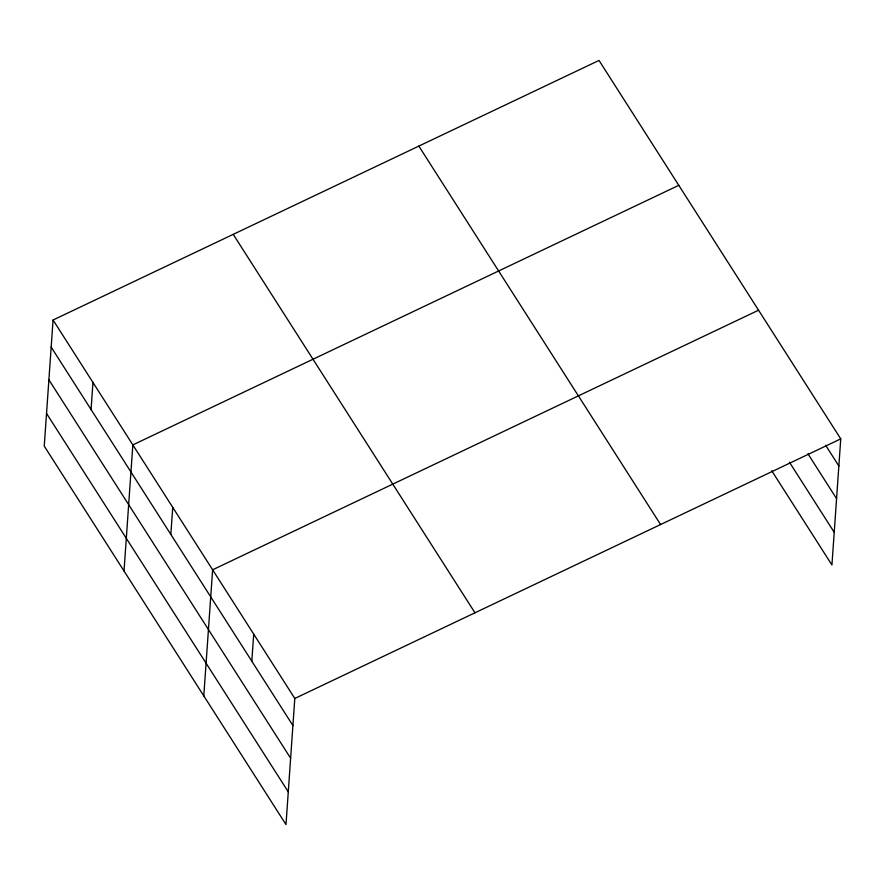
<?xml version="1.0" encoding="UTF-8"?>
<svg xmlns="http://www.w3.org/2000/svg" width="885" height="885" viewBox="0 0 885 885"><rect width="100%" height="100%" fill="white"/><g stroke="black" fill="none" stroke-linecap="round" stroke-linejoin="round"><path stroke-width="1.33" d="M53.067 320.016L44.25 446.117L285.988 824.566L294.805 698.464L53.067 320.016L599.012 60.434L840.75 438.883L831.933 564.984L771.753 470.776M91.066 409.545L92.958 382.464M124.022 571.013L132.838 444.901L678.784 185.319M170.838 534.429L172.73 507.348M203.793 695.898L212.621 569.796L758.556 310.204M251.816 661.217L253.707 634.125M294.805 698.464L840.75 438.883M825.65 445.277L838.858 465.964M807.95 453.828L836.568 498.642M789.453 462.224L834.212 532.305M418.848 146.091L660.586 524.539M233.231 234.359L474.968 612.796M51.175 347.097L292.913 725.545M48.885 379.776L290.634 758.224M46.54 413.45L288.278 791.887"/></g></svg>
